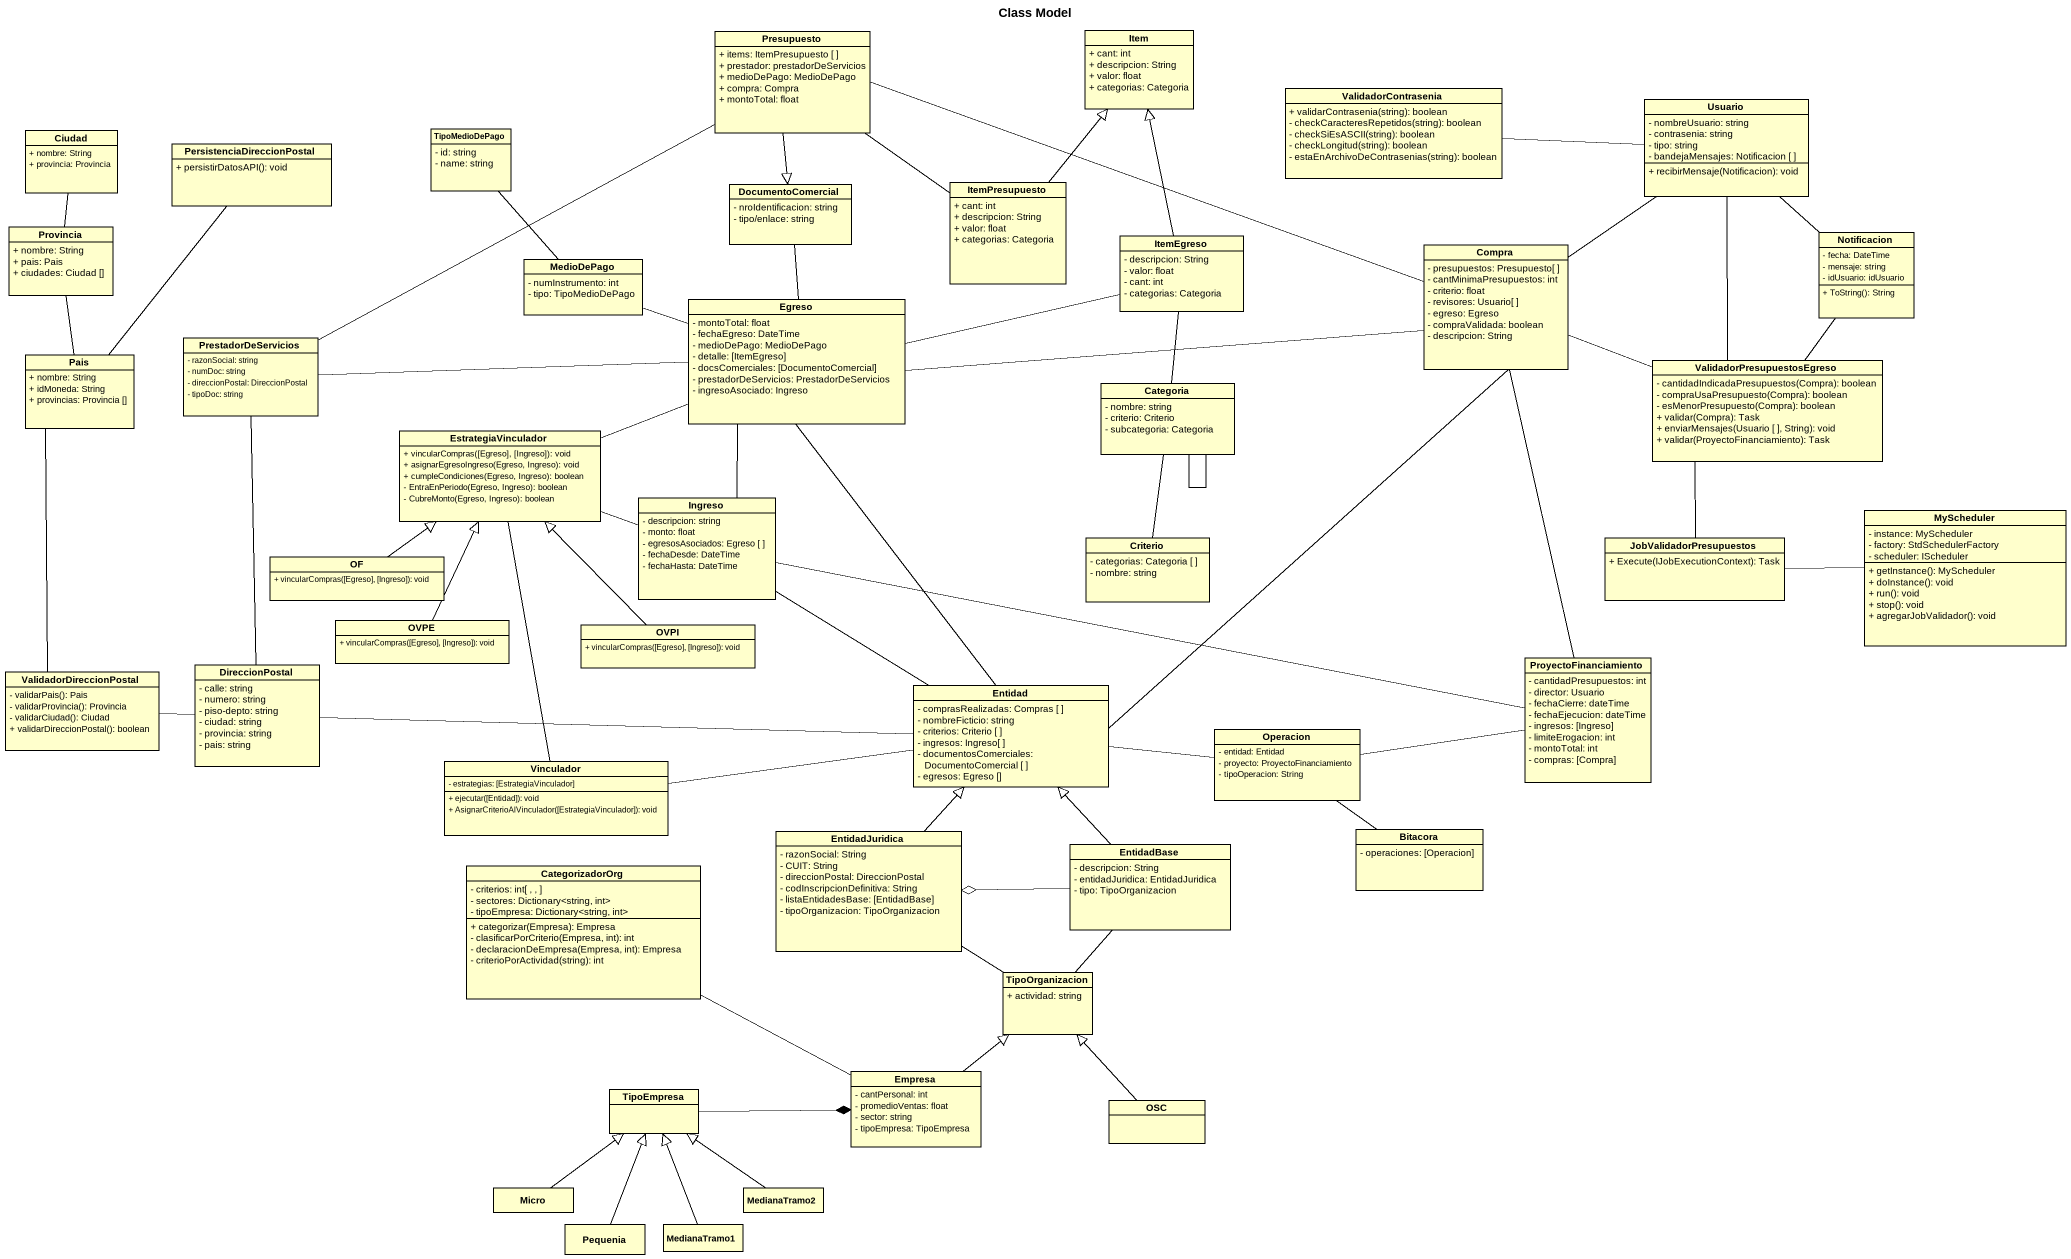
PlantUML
@startuml
title Class Model
hide circle
hide empty members
skinparam classAttributeIconSize 0
class Presupuesto {
  + items: ItemPresupuesto [ ]
  + prestador: prestadorDeServicios
  + medioDePago: MedioDePago
  + compra: Compra
  + montoTotal: float
}
class Item {
  + cant: int
  + descripcion: String
  + valor: float
  + categorias: Categoria
}
class ValidadorContrasenia {
  + validarContrasenia(string): boolean
  - checkCaracteresRepetidos(string): boolean
  - checkSiEsASCII(string): boolean
  - checkLongitud(string): boolean
  - estaEnArchivoDeContrasenias(string): boolean
}
class Ciudad {
  + nombre: String
  + provincia: Provincia
}
class TipoMedioDePago {
  - id: string
  - name: string
}
class Usuario {
  - nombreUsuario: string
  - contrasenia: string
  - tipo: string
  - bandejaMensajes: Notificacion [ ]
  + recibirMensaje(Notificacion): void
}
class PersistenciaDireccionPostal {
  + persistirDatosAPI(): void
}
class DocumentoComercial {
  - nroIdentificacion: string
  - tipo/enlace: string
}
class ItemPresupuesto {
  + cant: int
  + descripcion: String
  + valor: float
  + categorias: Categoria
}
class Provincia {
  + nombre: String
  + pais: Pais
  + ciudades: Ciudad []
}
class ItemEgreso {
  - descripcion: String
  - valor: float
  - cant: int
  - categorias: Categoria
}
class Compra {
  - presupuestos: Presupuesto[ ]
  - cantMinimaPresupuestos: int
  - criterio: float
  - revisores: Usuario[ ]
  - egreso: Egreso
  - compraValidada: boolean
  - descripcion: String
}
class Notificacion {
  - fecha: DateTime
  - mensaje: string
  - idUsuario: idUsuario
  + ToString(): String
}
class MedioDePago {
  - numInstrumento: int
  - tipo: TipoMedioDePago
}
class Egreso {
  - montoTotal: float
  - fechaEgreso: DateTime
  - medioDePago: MedioDePago
  - detalle: [ItemEgreso]
  - docsComerciales: [DocumentoComercial]
  - prestadorDeServicios: PrestadorDeServicios
  - ingresoAsociado: Ingreso
}
class Pais {
  + nombre: String
  + idMoneda: String
  + provincias: Provincia []
}
class PrestadorDeServicios {
  - razonSocial: string
  - numDoc: string
  - direccionPostal: DireccionPostal
  - tipoDoc: string
}
class ValidadorPresupuestosEgreso {
  - cantidadIndicadaPresupuestos(Compra): boolean
  - compraUsaPresupuesto(Compra): boolean
  - esMenorPresupuesto(Compra): boolean
  + validar(Compra): Task
  + enviarMensajes(Usuario [ ], String): void
  + validar(ProyectoFinanciamiento): Task
}
class Categoria {
  - nombre: string
  - criterio: Criterio
  - subcategoria: Categoria
}
class EstrategiaVinculador {
  + vincularCompras([Egreso], [Ingreso]): void
  + asignarEgresoIngreso(Egreso, Ingreso): void
  + cumpleCondiciones(Egreso, Ingreso): boolean
  - EntraEnPeriodo(Egreso, Ingreso): boolean
  - CubreMonto(Egreso, Ingreso): boolean
}
class Ingreso {
  - descripcion: string
  - monto: float
  - egresosAsociados: Egreso [ ]
  - fechaDesde: DateTime
  - fechaHasta: DateTime
}
class MyScheduler {
  - instance: MyScheduler
  - factory: StdSchedulerFactory
  - scheduler: IScheduler
  + getInstance(): MyScheduler
  + doInstance(): void
  + run(): void
  + stop(): void
  + agregarJobValidador(): void
}
class "OF" as OF_ {
  + vincularCompras([Egreso], [Ingreso]): void
}
class Criterio {
  - categorias: Categoria [ ]
  - nombre: string
}
class JobValidadorPresupuestos {
  + Execute(IJobExecutionContext): Task
}
class OVPE {
  + vincularCompras([Egreso], [Ingreso]): void
}
class OVPI {
  + vincularCompras([Egreso], [Ingreso]): void
}
class ValidadorDireccionPostal {
  - validarPais(): Pais
  - validarProvincia(): Provincia
  - validarCiudad(): Ciudad
  + validarDireccionPostal(): boolean
}
class DireccionPostal {
  - calle: string
  - numero: string
  - piso-depto: string
  - ciudad: string
  - provincia: string
  - pais: string
}
class Entidad {
  - comprasRealizadas: Compras [ ]
  - nombreFicticio: string
  - criterios: Criterio [ ]
  - ingresos: Ingreso[ ]
  - documentosComerciales: DocumentoComercial [ ]
  - egresos: Egreso []
}
class ProyectoFinanciamiento {
  - cantidadPresupuestos: int
  - director: Usuario
  - fechaCierre: dateTime
  - fechaEjecucion: dateTime
  - ingresos: [Ingreso]
  - limiteErogacion: int
  - montoTotal: int
  - compras: [Compra]
}
class Operacion {
  - entidad: Entidad
  - proyecto: ProyectoFinanciamiento
  - tipoOperacion: String
}
class Vinculador {
  - estrategias: [EstrategiaVinculador]
  + ejecutar([Entidad]): void
  + AsignarCriterioAlVinculador([EstrategiaVinculador]): void
}
class EntidadJuridica {
  - razonSocial: String
  - CUIT: String
  - direccionPostal: DireccionPostal
  - codInscripcionDefinitiva: String
  - listaEntidadesBase: [EntidadBase]
  - tipoOrganizacion: TipoOrganizacion
}
class EntidadBase {
  - descripcion: String
  - entidadJuridica: EntidadJuridica
  - tipo: TipoOrganizacion
}
class Bitacora {
  - operaciones: [Operacion]
}
class CategorizadorOrg {
  - criterios: int[ , , ]
  - sectores: Dictionary<string, int>
  - tipoEmpresa: Dictionary<string, int>
  + categorizar(Empresa): Empresa
  - clasificarPorCriterio(Empresa, int): int
  - declaracionDeEmpresa(Empresa, int): Empresa
  - criterioPorActividad(string): int
}
class TipoOrganizacion {
  + actividad: string
}
class TipoEmpresa
class Empresa {
  - cantPersonal: int
  - promedioVentas: float
  - sector: string
  - tipoEmpresa: TipoEmpresa
}
class OSC
class Micro
class MedianaTramo2
class Pequenia
class MedianaTramo1
Presupuesto --|> DocumentoComercial
Presupuesto -- ItemPresupuesto
Presupuesto -right- Compra
Presupuesto -left- PrestadorDeServicios
ValidadorContrasenia -right- Usuario
TipoMedioDePago -- MedioDePago
Usuario -- Compra
Usuario -- ValidadorPresupuestosEgreso
DocumentoComercial -- Egreso
ItemPresupuesto -up-|> Item
Provincia -up- Ciudad
ItemEgreso -up-|> Item
ItemEgreso -left- Egreso
ItemEgreso -- Categoria
Compra -left- Egreso
Compra -- Entidad
Notificacion -up- Usuario
Notificacion -- ValidadorPresupuestosEgreso
MedioDePago -right- Egreso
Egreso -- Entidad
Pais -up- PersistenciaDireccionPostal
Pais -up- Provincia
Pais -- ValidadorDireccionPostal
PrestadorDeServicios -right- Egreso
ValidadorPresupuestosEgreso -left- Compra
Categoria -- Categoria
Categoria -- Criterio
EstrategiaVinculador -right- Egreso
EstrategiaVinculador -right- Ingreso
EstrategiaVinculador -- Vinculador
Ingreso -up- Egreso
Ingreso -- Entidad
Ingreso -right- ProyectoFinanciamiento
OF_ -up-|> EstrategiaVinculador
JobValidadorPresupuestos -up- ValidadorPresupuestosEgreso
JobValidadorPresupuestos -right- MyScheduler
OVPE -up-|> EstrategiaVinculador
OVPI -up-|> EstrategiaVinculador
ValidadorDireccionPostal -right- DireccionPostal
DireccionPostal -up- PrestadorDeServicios
DireccionPostal -right- Entidad
Entidad -right- Operacion
ProyectoFinanciamiento -up- Compra
Operacion -right- ProyectoFinanciamiento
Operacion -- Bitacora
Vinculador -right- Entidad
EntidadJuridica -up-|> Entidad
EntidadBase -up-|> Entidad
EntidadBase -left-o EntidadJuridica
CategorizadorOrg -right- Empresa
TipoOrganizacion -up- EntidadJuridica
TipoOrganizacion -up- EntidadBase
TipoEmpresa -right-* Empresa
Empresa -up-|> TipoOrganizacion
OSC -up-|> TipoOrganizacion
Micro -up-|> TipoEmpresa
MedianaTramo2 -up-|> TipoEmpresa
Pequenia -up-|> TipoEmpresa
MedianaTramo1 -up-|> TipoEmpresa
@enduml
